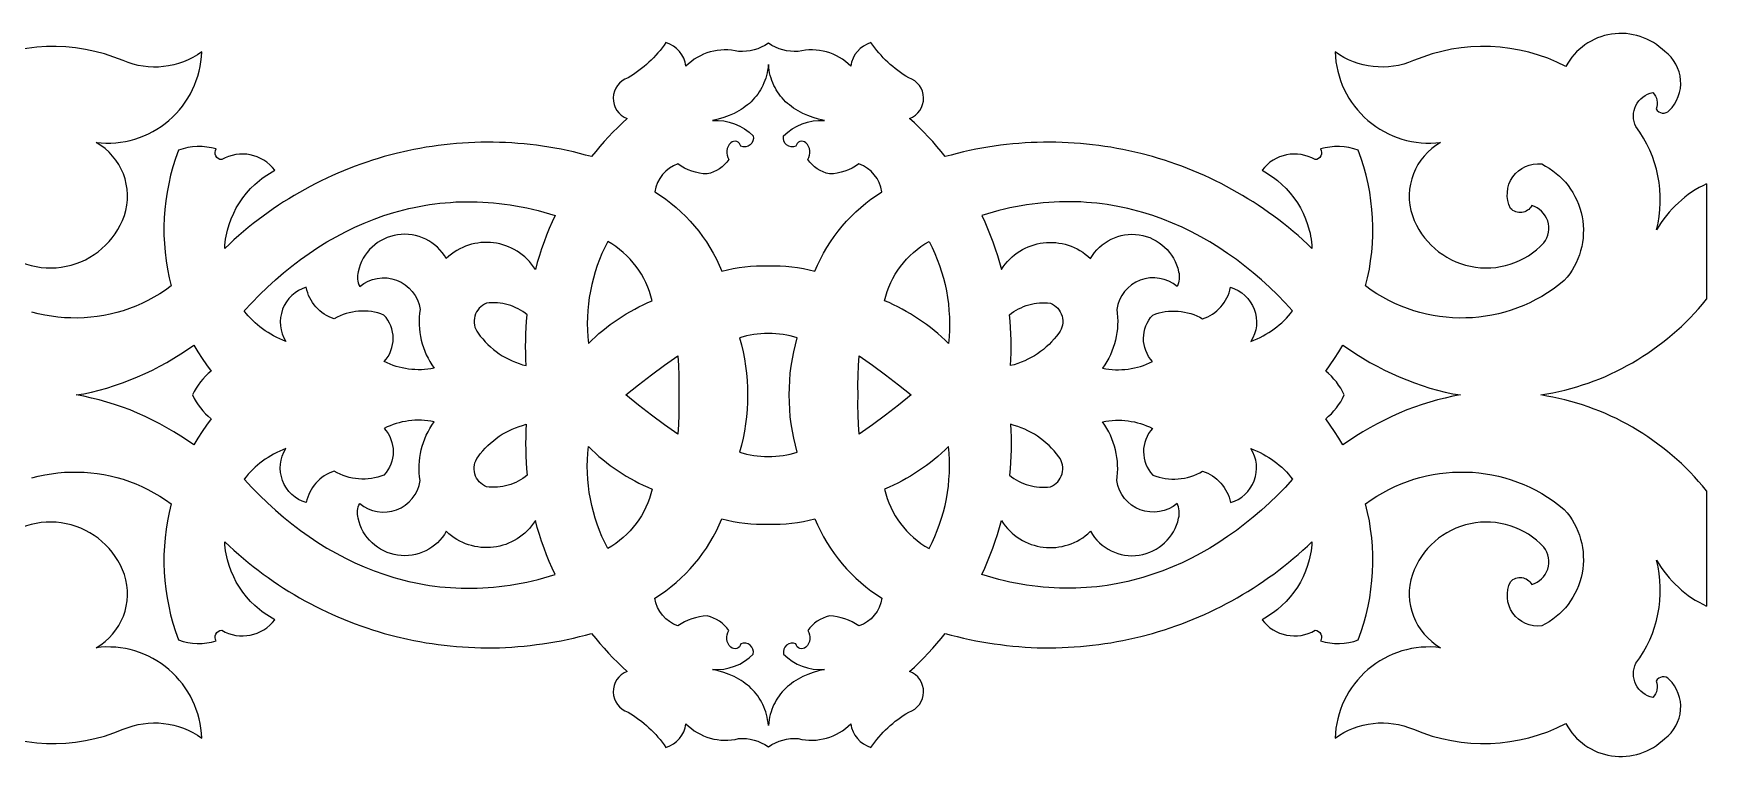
# Model space of a CAD drawing. Extents: x -285 to 0, y 191 to 246.
# Drawn here: x -127.2 to 0, y 190.7 to 245.7 of the extents above; entities that cross this region are included whole.
import ezdxf

# ---------------------------------------------------------------- set-up
doc = ezdxf.new("R2010")
doc.units = 0
doc.header["$MEASUREMENT"] = 0
doc.layers.get('0').update_dxf_attribs({"linetype": 'CONTINUOUS'})
doc.layers.add('LAYER_1', color=18, linetype='CONTINUOUS')

msp = doc.modelspace()

# ---------------------------------------------------------------- linework, layer by layer
for p, q in [((0, 234.28), (0, 225.5)), ((0, 210.92), (0, 202.14))]:
    msp.add_line(p, q)
at = {"layer": 'LAYER_1'}
for points in [[(0, 234.28), (-0.29, 234.13), (-0.57, 233.98), (-0.85, 233.81), (-1.13, 233.63), (-1.39, 233.45), (-1.65, 233.25), (-1.9, 233.04), (-2.14, 232.83), (-2.38, 232.6), (-2.61, 232.37), (-2.83, 232.12), (-3.04, 231.87), (-3.24, 231.61), (-3.44, 231.34), (-3.62, 231.06), (-3.8, 230.77, 0.228575), (-5.37, 238.62, -0.486775), (-4.09, 241.22, -0.309839), (-3.83, 239.97, 0.497297), (-2.83, 239.84, 0.459835), (-3.17, 244.33, 0.503262), (-10.69, 243.2, 0.223243), (-22.27, 243.64, -0.263741), (-28.23, 244.31, 0.442061), (-20.21, 237.42, 0.358052), (-22.36, 231.85, 0.564316), (-12.36, 229.79, 0.534888), (-13.29, 232.61, -0.521443), (-14.89, 232.4, -0.600671), (-12.53, 235.78, -0.497278), (-10.81, 226.91), (-11.22, 226.58), (-11.65, 226.27), (-12.08, 225.98), (-12.52, 225.71), (-12.97, 225.46), (-13.43, 225.23), (-13.89, 225.02), (-14.37, 224.83), (-14.84, 224.67), (-15.33, 224.52), (-15.82, 224.39), (-16.31, 224.29), (-16.8, 224.2), (-17.3, 224.14), (-17.8, 224.09), (-18.3, 224.07), (-18.8, 224.06), (-19.3, 224.08), (-19.8, 224.12), (-20.3, 224.18), (-20.79, 224.26), (-21.29, 224.36), (-21.78, 224.48), (-22.26, 224.62), (-22.74, 224.78), (-23.22, 224.97), (-23.69, 225.17), (-24.15, 225.39), (-24.6, 225.64), (-25.05, 225.91), (-25.48, 226.19), (-25.91, 226.5), (-25.76, 227.13), (-25.63, 227.78), (-25.53, 228.42), (-25.45, 229.07), (-25.4, 229.72), (-25.37, 230.37), (-25.37, 231.02), (-25.39, 231.68), (-25.43, 232.33), (-25.51, 232.98), (-25.6, 233.63), (-25.72, 234.28), (-25.87, 234.93), (-26.05, 235.57), (-26.24, 236.2), (-26.47, 236.83, 0.157994), (-29.35, 236.92, -0.6), (-29.75, 236.11, 0.380671), (-33.79, 235.3), (-33.58, 235.18), (-33.38, 235.06), (-33.19, 234.94), (-32.99, 234.81), (-32.81, 234.67), (-32.62, 234.53), (-32.27, 234.23), (-31.95, 233.91), (-31.64, 233.56), (-31.36, 233.21), (-31.1, 232.83), (-30.87, 232.44), (-30.66, 232.03), (-30.48, 231.61), (-30.32, 231.18), (-30.2, 230.74), (-30.14, 230.52), (-30.1, 230.29), (-30.06, 230.06), (-30.03, 229.83), (-30, 229.6), (-29.99, 229.36), (-30.34, 229.69), (-30.69, 230.02), (-31.05, 230.34), (-31.41, 230.65), (-31.78, 230.95), (-32.15, 231.25), (-32.52, 231.54), (-32.9, 231.82), (-33.29, 232.1), (-33.67, 232.37), (-34.07, 232.64), (-34.46, 232.89), (-34.86, 233.14), (-35.26, 233.39), (-35.67, 233.62), (-36.08, 233.85), (-36.49, 234.08), (-36.9, 234.29), (-37.32, 234.5), (-37.74, 234.7), (-38.17, 234.9), (-38.6, 235.09), (-39.03, 235.27), (-39.46, 235.44), (-39.89, 235.61), (-40.33, 235.77), (-40.77, 235.92), (-41.21, 236.07), (-41.66, 236.2), (-42.11, 236.34), (-43, 236.58), (-43.91, 236.79), (-44.37, 236.88), (-44.82, 236.97), (-45.28, 237.05), (-45.74, 237.12), (-46.2, 237.19), (-46.67, 237.24), (-47.13, 237.29), (-47.59, 237.34), (-48.06, 237.37), (-48.53, 237.4), (-48.99, 237.42), (-49.46, 237.43), (-49.93, 237.44), (-50.4, 237.44), (-50.87, 237.42), (-51.33, 237.41), (-51.8, 237.38), (-52.27, 237.35), (-52.74, 237.31), (-53.21, 237.26), (-53.68, 237.2), (-54.15, 237.14), (-54.62, 237.06), (-55.09, 236.98), (-55.55, 236.9), (-56.02, 236.8), (-56.49, 236.7), (-56.95, 236.58), (-57.41, 236.46), (-57.88, 236.34), (-58.18, 236.72), (-58.5, 237.1), (-58.82, 237.48), (-59.16, 237.84), (-59.5, 238.2), (-59.85, 238.56), (-60.21, 238.9), (-60.58, 239.24, 0.707353), (-60.64, 242.33, -0.11005), (-63.52, 245.02, 0.293502), (-65.05, 243.22, 0.263818), (-69.04, 244.34), (-69.35, 244.33), (-69.64, 244.35), (-69.94, 244.39), (-70.22, 244.46), (-70.5, 244.55), (-70.78, 244.66), (-71.05, 244.8), (-71.31, 244.96), (-71.31, 244.96), (-71.31, 244.96), (-71.58, 244.8), (-71.85, 244.66), (-72.12, 244.55), (-72.4, 244.46), (-72.69, 244.39), (-72.98, 244.35), (-73.28, 244.33), (-73.58, 244.34, 0.263818), (-77.58, 243.22, 0.293502), (-79.1, 245.02, -0.11005), (-81.98, 242.33, 0.707353), (-82.05, 239.24), (-82.41, 238.9), (-82.77, 238.56), (-83.13, 238.2), (-83.47, 237.84), (-83.8, 237.48), (-84.13, 237.1), (-84.44, 236.72), (-84.75, 236.34), (-85.21, 236.46), (-85.67, 236.58), (-86.14, 236.7), (-86.61, 236.8), (-87.07, 236.9), (-87.54, 236.98), (-88.01, 237.06), (-88.48, 237.14), (-88.94, 237.2), (-89.41, 237.26), (-89.88, 237.31), (-90.35, 237.35), (-90.82, 237.38), (-91.29, 237.41), (-91.76, 237.42), (-92.23, 237.44), (-92.7, 237.44), (-93.16, 237.43), (-93.63, 237.42), (-94.1, 237.4), (-94.57, 237.37), (-95.03, 237.34), (-95.5, 237.29), (-95.96, 237.24), (-96.42, 237.19), (-96.88, 237.12), (-97.34, 237.05), (-97.8, 236.97), (-98.26, 236.88), (-98.71, 236.79), (-99.62, 236.58), (-100.52, 236.34), (-100.97, 236.2), (-101.41, 236.07), (-101.85, 235.92), (-102.29, 235.77), (-102.73, 235.61), (-103.17, 235.44), (-103.6, 235.27), (-104.03, 235.09), (-104.46, 234.9), (-104.88, 234.7), (-105.3, 234.5), (-105.72, 234.29), (-106.14, 234.08), (-106.55, 233.85), (-106.96, 233.62), (-107.36, 233.39), (-107.77, 233.14), (-108.16, 232.89), (-108.56, 232.64), (-108.95, 232.37), (-109.34, 232.1), (-109.72, 231.82), (-110.1, 231.54), (-110.48, 231.25), (-110.85, 230.95), (-111.21, 230.65), (-111.58, 230.34), (-111.94, 230.02), (-112.29, 229.69), (-112.64, 229.36), (-112.62, 229.6), (-112.6, 229.83), (-112.57, 230.06), (-112.53, 230.29), (-112.43, 230.74), (-112.3, 231.18), (-112.15, 231.61), (-111.96, 232.03), (-111.76, 232.44), (-111.52, 232.83), (-111.26, 233.21), (-110.98, 233.56), (-110.68, 233.91), (-110.35, 234.23), (-110, 234.53), (-109.82, 234.67), (-109.63, 234.81), (-109.44, 234.94), (-109.24, 235.06), (-109.04, 235.18), (-108.83, 235.3, 0.380671), (-112.87, 236.11, -0.6), (-113.28, 236.92, 0.157994), (-116.16, 236.83), (-116.38, 236.2), (-116.58, 235.57), (-116.75, 234.93), (-116.9, 234.28), (-117.02, 233.63), (-117.12, 232.98), (-117.19, 232.33), (-117.24, 231.68), (-117.26, 231.02), (-117.26, 230.37), (-117.23, 229.72), (-117.17, 229.07), (-117.1, 228.42), (-116.99, 227.78), (-116.87, 227.13), (-116.71, 226.5), (-117.14, 226.19), (-117.58, 225.91), (-118.02, 225.64), (-118.48, 225.39), (-118.94, 225.17), (-119.41, 224.97), (-119.88, 224.78), (-120.36, 224.62), (-120.85, 224.48), (-121.34, 224.36), (-121.83, 224.26), (-122.33, 224.18), (-122.82, 224.12), (-123.32, 224.08), (-123.83, 224.06), (-124.33, 224.07), (-124.83, 224.09), (-125.33, 224.14), (-125.82, 224.2), (-126.32, 224.29), (-126.81, 224.39), (-127.3, 224.52)], [(-130.27, 229.79, 0.564316), (-120.27, 231.85, 0.358052), (-122.42, 237.42, 0.442061), (-114.39, 244.31, -0.263741), (-120.36, 243.64, 0.223243), (-131.93, 243.2, 0.503262)], [(-127.3, 211.9), (-126.81, 212.03), (-126.32, 212.13), (-125.82, 212.22), (-125.33, 212.28), (-124.83, 212.33), (-124.33, 212.35), (-123.83, 212.35), (-123.32, 212.33), (-122.82, 212.3), (-122.33, 212.24), (-121.83, 212.16), (-121.34, 212.06), (-120.85, 211.94), (-120.36, 211.8), (-119.88, 211.63), (-119.41, 211.45), (-118.94, 211.25), (-118.48, 211.02), (-118.02, 210.78), (-117.58, 210.51), (-117.14, 210.23), (-116.71, 209.92), (-116.87, 209.28), (-116.99, 208.64), (-117.1, 208), (-117.17, 207.35), (-117.23, 206.7), (-117.26, 206.05), (-117.26, 205.39), (-117.24, 204.74), (-117.19, 204.09), (-117.12, 203.43), (-117.02, 202.78), (-116.9, 202.14), (-116.75, 201.49), (-116.58, 200.85), (-116.38, 200.21), (-116.16, 199.58, 0.157994), (-113.28, 199.5, -0.6), (-112.87, 200.31, 0.380671), (-108.83, 201.12), (-109.04, 201.23), (-109.24, 201.35), (-109.44, 201.48), (-109.63, 201.61), (-109.82, 201.75), (-110, 201.89), (-110.35, 202.19), (-110.68, 202.51), (-110.98, 202.85), (-111.26, 203.21), (-111.52, 203.59), (-111.76, 203.98), (-111.96, 204.39), (-112.15, 204.8), (-112.3, 205.24), (-112.43, 205.68), (-112.48, 205.9), (-112.53, 206.13), (-112.57, 206.36), (-112.6, 206.59), (-112.62, 206.82), (-112.64, 207.05), (-112.29, 206.72), (-111.94, 206.4), (-111.58, 206.08), (-111.21, 205.77), (-110.85, 205.47), (-110.48, 205.17), (-110.1, 204.88), (-109.72, 204.59), (-109.34, 204.32), (-108.95, 204.04), (-108.56, 203.78), (-108.16, 203.52), (-107.77, 203.27), (-107.36, 203.03), (-106.96, 202.79), (-106.55, 202.56), (-106.14, 202.34), (-105.72, 202.12), (-105.3, 201.92), (-104.88, 201.71), (-104.46, 201.52), (-104.03, 201.33), (-103.6, 201.15), (-103.17, 200.98), (-102.73, 200.81), (-102.29, 200.65), (-101.85, 200.5), (-101.41, 200.35), (-100.97, 200.21), (-100.52, 200.08), (-99.62, 199.84), (-98.71, 199.63), (-98.26, 199.54), (-97.8, 199.45), (-97.34, 199.37), (-96.88, 199.3), (-96.42, 199.23), (-95.96, 199.17), (-95.5, 199.12), (-95.03, 199.08), (-94.57, 199.05), (-94.1, 199.02), (-93.63, 199), (-93.16, 198.98), (-92.7, 198.98), (-92.23, 198.98), (-91.76, 198.99), (-91.29, 199.01), (-90.82, 199.04), (-90.35, 199.07), (-89.88, 199.11), (-89.41, 199.16), (-88.94, 199.22), (-88.48, 199.28), (-88.01, 199.35), (-87.54, 199.43), (-87.07, 199.52), (-86.61, 199.62), (-86.14, 199.72), (-85.67, 199.83), (-85.21, 199.95), (-84.75, 200.08), (-84.44, 199.69), (-84.13, 199.31), (-83.8, 198.94), (-83.47, 198.57), (-83.13, 198.21), (-82.77, 197.86), (-82.41, 197.52), (-82.05, 197.18, 0.707353), (-81.98, 194.09, -0.11005), (-79.1, 191.4, 0.293502), (-77.58, 193.2, 0.263818), (-73.58, 192.07), (-73.28, 192.09), (-72.98, 192.07), (-72.69, 192.03), (-72.4, 191.96), (-72.12, 191.87), (-71.85, 191.75), (-71.58, 191.62), (-71.31, 191.46), (-71.31, 191.46), (-71.31, 191.46), (-71.05, 191.62), (-70.78, 191.75), (-70.5, 191.87), (-70.22, 191.96), (-69.94, 192.03), (-69.64, 192.07), (-69.35, 192.09), (-69.04, 192.07, 0.263818), (-65.05, 193.2, 0.293502), (-63.52, 191.4, -0.11005), (-60.64, 194.09, 0.707353), (-60.58, 197.18), (-60.21, 197.52), (-59.85, 197.86), (-59.5, 198.21), (-59.16, 198.57), (-58.82, 198.94), (-58.5, 199.31), (-58.18, 199.69), (-57.88, 200.08), (-57.41, 199.95), (-56.95, 199.83), (-56.49, 199.72), (-56.02, 199.62), (-55.55, 199.52), (-55.09, 199.43), (-54.62, 199.35), (-54.15, 199.28), (-53.68, 199.22), (-53.21, 199.16), (-52.74, 199.11), (-52.27, 199.07), (-51.8, 199.04), (-51.33, 199.01), (-50.87, 198.99), (-50.4, 198.98), (-49.93, 198.98), (-49.46, 198.98), (-48.99, 199), (-48.53, 199.02), (-48.06, 199.05), (-47.59, 199.08), (-47.13, 199.12), (-46.67, 199.17), (-46.2, 199.23), (-45.74, 199.3), (-45.28, 199.37), (-44.82, 199.45), (-44.37, 199.54), (-43.91, 199.63), (-43, 199.84), (-42.11, 200.08), (-41.66, 200.21), (-41.21, 200.35), (-40.77, 200.5), (-40.33, 200.65), (-39.89, 200.81), (-39.46, 200.98), (-39.03, 201.15), (-38.6, 201.33), (-38.17, 201.52), (-37.74, 201.71), (-37.32, 201.92), (-36.9, 202.12), (-36.49, 202.34), (-36.08, 202.56), (-35.67, 202.79), (-35.26, 203.03), (-34.86, 203.27), (-34.46, 203.52), (-34.07, 203.78), (-33.67, 204.04), (-33.29, 204.32), (-32.9, 204.59), (-32.52, 204.88), (-32.15, 205.17), (-31.78, 205.47), (-31.41, 205.77), (-31.05, 206.08), (-30.69, 206.4), (-30.34, 206.72), (-29.99, 207.05), (-30, 206.82), (-30.03, 206.59), (-30.06, 206.36), (-30.1, 206.13), (-30.2, 205.68), (-30.32, 205.24), (-30.48, 204.8), (-30.66, 204.39), (-30.87, 203.98), (-31.1, 203.59), (-31.36, 203.21), (-31.64, 202.85), (-31.95, 202.51), (-32.27, 202.19), (-32.62, 201.89), (-32.81, 201.75), (-32.99, 201.61), (-33.19, 201.48), (-33.38, 201.35), (-33.58, 201.23), (-33.79, 201.12, 0.380671), (-29.75, 200.31, -0.6), (-29.35, 199.5, 0.157994), (-26.47, 199.58), (-26.24, 200.21), (-26.05, 200.85), (-25.87, 201.49), (-25.72, 202.14), (-25.6, 202.78), (-25.51, 203.43), (-25.43, 204.09), (-25.39, 204.74), (-25.37, 205.39), (-25.37, 206.05), (-25.4, 206.7), (-25.45, 207.35), (-25.53, 208), (-25.63, 208.64), (-25.76, 209.28), (-25.91, 209.92), (-25.48, 210.23), (-25.05, 210.51), (-24.6, 210.78), (-24.15, 211.02), (-23.69, 211.25), (-23.22, 211.45), (-22.74, 211.63), (-22.26, 211.8), (-21.78, 211.94), (-21.29, 212.06), (-20.79, 212.16), (-20.3, 212.24), (-19.8, 212.3), (-19.3, 212.33), (-18.8, 212.35), (-18.3, 212.35), (-17.8, 212.33), (-17.3, 212.28), (-16.8, 212.22), (-16.31, 212.13), (-15.82, 212.03), (-15.33, 211.9), (-14.84, 211.75), (-14.37, 211.58), (-13.89, 211.4), (-13.43, 211.19), (-12.97, 210.96), (-12.52, 210.71), (-12.08, 210.44), (-11.65, 210.15), (-11.22, 209.84), (-10.81, 209.51, -0.497278), (-12.53, 200.64, -0.600671), (-14.89, 204.01, -0.521443), (-13.29, 203.8, 0.534888), (-12.36, 206.63, 0.564316), (-22.36, 204.56, 0.358052), (-20.21, 198.99, 0.442061), (-28.23, 192.11, -0.263741), (-22.27, 192.78, 0.223243), (-10.69, 193.22, 0.503262), (-3.17, 192.09, 0.459835), (-2.83, 196.58, 0.497297), (-3.83, 196.45, -0.309839), (-4.09, 195.2, -0.486775), (-5.37, 197.8, 0.228575), (-3.8, 205.65), (-3.62, 205.36), (-3.44, 205.08), (-3.24, 204.81), (-3.04, 204.55), (-2.83, 204.3), (-2.61, 204.05), (-2.38, 203.82), (-2.14, 203.59), (-1.9, 203.37), (-1.65, 203.17), (-1.39, 202.97), (-1.13, 202.78), (-0.85, 202.61), (-0.57, 202.44), (-0.29, 202.29), (0, 202.14)], [(-131.93, 193.22, 0.223243), (-120.36, 192.78, -0.263741), (-114.39, 192.11, 0.442061), (-122.42, 198.99, 0.358052), (-120.27, 204.56, 0.564316), (-130.27, 206.63, 0.534888)]]:
    msp.add_lwpolyline(points, format="xyb", dxfattribs=at)
for points in [[(-71.33, 228.04), (-70.87, 228.04), (-70.42, 228.03), (-69.98, 228), (-69.53, 227.96), (-69.09, 227.91), (-68.65, 227.83), (-68.21, 227.74), (-67.77, 227.63, -0.156958), (-62.68, 233.67, 0.276375), (-64.43, 235.78, -0.146186), (-66.67, 235.02, -0.190686), (-68.31, 236.12, 0.352408), (-68.46, 237.39, 0.588751), (-69.22, 237.13, -0.611054), (-70.16, 237.91, -0.222951), (-67.06, 239.08), (-67.5, 239.18), (-67.92, 239.31), (-68.32, 239.46), (-68.7, 239.63), (-69.06, 239.82), (-69.23, 239.92), (-69.4, 240.03), (-69.56, 240.15), (-69.71, 240.27), (-69.86, 240.39), (-70, 240.52), (-70.14, 240.66), (-70.27, 240.8), (-70.39, 240.95), (-70.5, 241.1), (-70.61, 241.26), (-70.71, 241.42), (-70.81, 241.59), (-70.89, 241.76), (-70.97, 241.94), (-71.05, 242.13), (-71.11, 242.32), (-71.17, 242.51), (-71.22, 242.71), (-71.26, 242.92), (-71.29, 243.13), (-71.31, 243.35), (-71.34, 243.13), (-71.37, 242.92), (-71.41, 242.71), (-71.46, 242.51), (-71.51, 242.32), (-71.58, 242.13), (-71.65, 241.94), (-71.73, 241.76), (-71.82, 241.59), (-71.91, 241.42), (-72.01, 241.26), (-72.12, 241.1), (-72.24, 240.95), (-72.36, 240.8), (-72.49, 240.66), (-72.62, 240.52), (-72.76, 240.39), (-72.91, 240.27), (-73.07, 240.15), (-73.23, 240.03), (-73.39, 239.92), (-73.56, 239.82), (-73.92, 239.63), (-74.3, 239.46), (-74.71, 239.31), (-75.13, 239.18), (-75.56, 239.08, -0.222951), (-72.46, 237.91, -0.611054), (-73.41, 237.13, 0.588751), (-74.17, 237.39, 0.352408), (-74.32, 236.12, -0.190686), (-75.96, 235.02, -0.146186), (-78.19, 235.78, 0.276375), (-79.95, 233.67, -0.156958), (-74.85, 227.63), (-74.41, 227.74), (-73.98, 227.83), (-73.54, 227.91), (-73.1, 227.96), (-72.66, 228), (-72.22, 228.03), (-71.77, 228.04)], [(-89.02, 227.75), (-89.17, 227.97), (-89.32, 228.17), (-89.48, 228.36), (-89.65, 228.54), (-89.83, 228.71), (-90.02, 228.87), (-90.22, 229.02), (-90.42, 229.15), (-90.63, 229.27), (-90.84, 229.38), (-91.06, 229.48), (-91.28, 229.56), (-91.51, 229.64), (-91.74, 229.7), (-91.97, 229.75), (-92.21, 229.78), (-92.44, 229.8), (-92.68, 229.81), (-92.92, 229.81), (-93.16, 229.8), (-93.39, 229.77), (-93.63, 229.73), (-93.87, 229.67), (-94.1, 229.6), (-94.33, 229.52), (-94.55, 229.43), (-94.77, 229.32), (-94.99, 229.2), (-95.2, 229.07), (-95.41, 228.92), (-95.61, 228.76), (-95.8, 228.58, 0.691553), (-102.5, 227.58, 0.183222), (-102.38, 226.46, -0.587665), (-97.79, 224.72, 0.197685), (-96.72, 220.25, -0.168459), (-100.52, 220.75, 0.392581), (-100.54, 224.29, 0.233053), (-104.31, 224, -0.277913), (-106.44, 226.4, 0.498118), (-107.99, 222.28), (-108.23, 222.38), (-108.46, 222.48), (-108.69, 222.59), (-108.92, 222.7), (-109.14, 222.83), (-109.35, 222.96), (-109.56, 223.09), (-109.76, 223.24), (-109.96, 223.39), (-110.15, 223.55), (-110.33, 223.71), (-110.51, 223.88), (-110.68, 224.06), (-110.85, 224.24), (-111.01, 224.42), (-111.16, 224.62), (-110.59, 225.23), (-110, 225.83), (-109.4, 226.41), (-108.79, 226.97), (-108.17, 227.5), (-107.53, 228.02), (-106.88, 228.51), (-106.22, 228.98), (-105.55, 229.43), (-104.87, 229.85), (-104.17, 230.25), (-103.47, 230.62), (-102.75, 230.97), (-102.03, 231.29), (-101.29, 231.58), (-100.54, 231.85), (-99.79, 232.08), (-99.41, 232.19), (-99.03, 232.29), (-98.64, 232.39), (-98.25, 232.47), (-97.86, 232.55), (-97.47, 232.62), (-97.08, 232.69), (-96.68, 232.74), (-96.28, 232.79), (-95.88, 232.83), (-95.48, 232.86), (-95.08, 232.89), (-94.67, 232.9), (-94.27, 232.91), (-93.86, 232.91), (-93.45, 232.9), (-93.03, 232.88), (-92.62, 232.86), (-92.2, 232.82), (-91.79, 232.78), (-91.37, 232.73), (-90.95, 232.67), (-90.53, 232.6), (-90.1, 232.53), (-89.68, 232.44), (-89.25, 232.34), (-88.82, 232.24), (-88.39, 232.12), (-87.96, 232), (-87.53, 231.87), (-87.76, 231.37), (-87.98, 230.87), (-88.18, 230.36), (-88.37, 229.85), (-88.55, 229.33), (-88.72, 228.81), (-88.88, 228.28)], [(-53.6, 227.75), (-53.46, 227.97), (-53.31, 228.17), (-53.14, 228.36), (-52.97, 228.54), (-52.79, 228.71), (-52.6, 228.87), (-52.41, 229.02), (-52.21, 229.15), (-52, 229.27), (-51.79, 229.38), (-51.57, 229.48), (-51.34, 229.56), (-51.12, 229.64), (-50.89, 229.7), (-50.65, 229.75), (-50.42, 229.78), (-50.18, 229.8), (-49.94, 229.81), (-49.71, 229.81), (-49.47, 229.8), (-49.23, 229.77), (-48.99, 229.73), (-48.76, 229.67), (-48.53, 229.6), (-48.3, 229.52), (-48.07, 229.43), (-47.85, 229.32), (-47.63, 229.2), (-47.42, 229.07), (-47.22, 228.92), (-47.02, 228.76), (-46.82, 228.58, -0.691553), (-40.13, 227.58, -0.183222), (-40.24, 226.46, 0.587665), (-44.83, 224.72, -0.197685), (-45.91, 220.25, 0.168459), (-42.11, 220.75, -0.392581), (-42.09, 224.29, -0.233053), (-38.31, 224, 0.277913), (-36.19, 226.4, -0.498118), (-34.63, 222.28), (-34.4, 222.38), (-34.16, 222.48), (-33.93, 222.59), (-33.71, 222.7), (-33.49, 222.83), (-33.28, 222.96), (-33.07, 223.09), (-32.87, 223.24), (-32.67, 223.39), (-32.48, 223.55), (-32.29, 223.71), (-32.11, 223.88), (-31.94, 224.06), (-31.78, 224.24), (-31.62, 224.42), (-31.46, 224.62), (-32.04, 225.23), (-32.62, 225.83), (-33.22, 226.41), (-33.83, 226.97), (-34.46, 227.5), (-35.09, 228.02), (-35.74, 228.51), (-36.4, 228.98), (-37.07, 229.43), (-37.76, 229.85), (-38.45, 230.25), (-39.16, 230.62), (-39.87, 230.97), (-40.6, 231.29), (-41.34, 231.58), (-42.08, 231.85), (-42.84, 232.08), (-43.22, 232.19), (-43.6, 232.29), (-43.98, 232.39), (-44.37, 232.47), (-44.76, 232.55), (-45.15, 232.62), (-45.55, 232.69), (-45.94, 232.74), (-46.34, 232.79), (-46.74, 232.83), (-47.14, 232.86), (-47.55, 232.89), (-47.95, 232.9), (-48.36, 232.91), (-48.77, 232.91), (-49.18, 232.9), (-49.59, 232.88), (-50, 232.86), (-50.42, 232.82), (-50.84, 232.78), (-51.26, 232.73), (-51.68, 232.67), (-52.1, 232.6), (-52.52, 232.53), (-52.95, 232.44), (-53.37, 232.34), (-53.8, 232.24), (-54.23, 232.12), (-54.66, 232), (-55.09, 231.87), (-54.87, 231.37), (-54.65, 230.87), (-54.45, 230.36), (-54.25, 229.85), (-54.07, 229.33), (-53.9, 228.81), (-53.75, 228.28)], [(-80.15, 225.38, 0.209423), (-83.53, 229.89, 0.148342), (-85, 222.13, -0.096272)], [(-62.48, 225.38, -0.209423), (-59.1, 229.89, -0.148342), (-57.62, 222.13, 0.096272)], [(-89.72, 220.44), (-89.75, 220.92), (-89.76, 221.41), (-89.77, 221.89), (-89.76, 222.37), (-89.75, 222.86), (-89.72, 223.34), (-89.69, 223.83), (-89.64, 224.31), (-89.81, 224.44), (-89.98, 224.55), (-90.15, 224.66), (-90.34, 224.76), (-90.52, 224.85), (-90.71, 224.94), (-90.9, 225.01), (-91.1, 225.07), (-91.3, 225.12), (-91.5, 225.16), (-91.71, 225.19), (-91.91, 225.21), (-92.12, 225.22), (-92.33, 225.22), (-92.54, 225.21), (-92.74, 225.19, 0.498483), (-93.38, 222.91), (-93.21, 222.68), (-93.03, 222.47), (-92.84, 222.26), (-92.64, 222.06), (-92.44, 221.87), (-92.22, 221.68), (-92, 221.51), (-91.77, 221.35), (-91.54, 221.2), (-91.29, 221.06), (-91.04, 220.93), (-90.79, 220.81), (-90.53, 220.7), (-90.27, 220.6), (-90, 220.51)], [(-52.9, 220.44), (-52.88, 220.92), (-52.86, 221.41), (-52.86, 221.89), (-52.86, 222.37), (-52.88, 222.86), (-52.9, 223.34), (-52.94, 223.83), (-52.98, 224.31), (-52.82, 224.44), (-52.65, 224.55), (-52.47, 224.66), (-52.29, 224.76), (-52.1, 224.85), (-51.91, 224.94), (-51.72, 225.01), (-51.52, 225.07), (-51.32, 225.12), (-51.12, 225.16), (-50.92, 225.19), (-50.71, 225.21), (-50.51, 225.22), (-50.3, 225.22), (-50.09, 225.21), (-49.88, 225.19, -0.498483), (-49.24, 222.91), (-49.41, 222.68), (-49.59, 222.47), (-49.78, 222.26), (-49.98, 222.06), (-50.19, 221.87), (-50.4, 221.68), (-50.62, 221.51), (-50.85, 221.35), (-51.09, 221.2), (-51.33, 221.06), (-51.58, 220.93), (-51.83, 220.81), (-52.09, 220.7), (-52.36, 220.6), (-52.63, 220.51)], [(-123.93, 218.21), (-123.35, 218.31), (-122.76, 218.43), (-122.18, 218.58), (-121.59, 218.74), (-121.01, 218.93), (-120.42, 219.13), (-119.84, 219.35), (-119.27, 219.59), (-118.7, 219.84), (-118.14, 220.11), (-117.58, 220.4), (-117.04, 220.69), (-116.5, 221.01), (-115.98, 221.33), (-115.47, 221.66), (-114.98, 222.01), (-114.68, 221.49), (-114.36, 220.99), (-114.03, 220.5), (-113.67, 220.02, 0.119988), (-115.08, 218.21, 0.119988), (-113.67, 216.4), (-114.03, 215.92), (-114.36, 215.43), (-114.68, 214.92), (-114.98, 214.41), (-115.47, 214.76), (-115.98, 215.09), (-116.5, 215.41), (-117.04, 215.72), (-117.58, 216.02), (-118.14, 216.3), (-118.7, 216.57), (-119.27, 216.83), (-119.84, 217.07), (-120.42, 217.29), (-121.01, 217.49), (-121.59, 217.67), (-122.18, 217.84), (-122.76, 217.98), (-123.35, 218.11), (-123.93, 218.21), (-123.35, 218.31), (-122.76, 218.43), (-122.18, 218.58), (-121.59, 218.74), (-121.01, 218.93), (-120.42, 219.13), (-119.84, 219.35), (-119.27, 219.59), (-118.7, 219.84), (-118.14, 220.11), (-117.58, 220.4), (-117.04, 220.69), (-116.5, 221.01), (-115.98, 221.33), (-115.47, 221.66), (-114.98, 222.01), (-114.68, 221.49), (-114.36, 220.99), (-114.03, 220.5), (-113.67, 220.02, 0.119988), (-115.08, 218.21, 0.119988), (-113.67, 216.4), (-114.03, 215.92), (-114.36, 215.43), (-114.68, 214.92), (-114.98, 214.41), (-115.47, 214.76), (-115.98, 215.09), (-116.5, 215.41), (-117.04, 215.72), (-117.58, 216.02), (-118.14, 216.3), (-118.7, 216.57), (-119.27, 216.83), (-119.84, 217.07), (-120.42, 217.29), (-121.01, 217.49), (-121.59, 217.67), (-122.18, 217.84), (-122.76, 217.98), (-123.35, 218.11)], [(-27.54, 218.21, 0.119988), (-28.95, 220.02), (-28.6, 220.5), (-28.27, 220.99), (-27.95, 221.49), (-27.65, 222.01), (-27.15, 221.66), (-26.65, 221.33), (-26.12, 221.01), (-25.59, 220.69), (-25.04, 220.4), (-24.49, 220.11), (-23.93, 219.84), (-23.36, 219.59), (-22.78, 219.35), (-22.2, 219.13), (-21.62, 218.93), (-21.03, 218.74), (-20.45, 218.58), (-19.86, 218.43), (-19.28, 218.31), (-18.7, 218.21), (-19.28, 218.11), (-19.86, 217.98), (-20.45, 217.84), (-21.03, 217.67), (-21.62, 217.49), (-22.2, 217.29), (-22.78, 217.07), (-23.36, 216.83), (-23.93, 216.57), (-24.49, 216.3), (-25.04, 216.02), (-25.59, 215.72), (-26.12, 215.41), (-26.65, 215.09), (-27.15, 214.76), (-27.65, 214.41), (-27.95, 214.92), (-28.27, 215.43), (-28.6, 215.92), (-28.95, 216.4, 0.119988)], [(-89.02, 208.67), (-89.17, 208.45), (-89.32, 208.25), (-89.48, 208.05), (-89.65, 207.87), (-89.83, 207.7), (-90.02, 207.55), (-90.22, 207.4), (-90.42, 207.27), (-90.63, 207.15), (-90.84, 207.04), (-91.06, 206.94), (-91.28, 206.85), (-91.51, 206.78), (-91.74, 206.72), (-91.97, 206.67), (-92.21, 206.64), (-92.44, 206.61), (-92.68, 206.6), (-92.92, 206.61), (-93.16, 206.62), (-93.39, 206.65), (-93.63, 206.69), (-93.87, 206.75), (-94.1, 206.81), (-94.33, 206.89), (-94.55, 206.99), (-94.77, 207.1), (-94.99, 207.22), (-95.2, 207.35), (-95.41, 207.5), (-95.61, 207.66), (-95.8, 207.84, -0.691553), (-102.5, 208.84, -0.183222), (-102.38, 209.96, 0.587665), (-97.79, 211.7, -0.197685), (-96.72, 216.17, 0.168459), (-100.52, 215.67, -0.392581), (-100.54, 212.12, -0.233053), (-104.31, 212.41, 0.277913), (-106.44, 210.02, -0.498118), (-107.99, 214.14), (-108.23, 214.04), (-108.46, 213.94), (-108.69, 213.83), (-108.92, 213.72), (-109.14, 213.59), (-109.35, 213.46), (-109.56, 213.32), (-109.76, 213.18), (-109.96, 213.03), (-110.15, 212.87), (-110.33, 212.71), (-110.51, 212.54), (-110.68, 212.36), (-110.85, 212.18), (-111.01, 211.99), (-111.16, 211.8), (-110.59, 211.18), (-110, 210.59), (-109.4, 210.01), (-108.79, 209.45), (-108.17, 208.91), (-107.53, 208.4), (-106.88, 207.91), (-106.22, 207.44), (-105.55, 206.99), (-104.87, 206.57), (-104.17, 206.17), (-103.47, 205.8), (-102.75, 205.45), (-102.03, 205.13), (-101.29, 204.84), (-100.54, 204.57), (-99.79, 204.33), (-99.41, 204.23), (-99.03, 204.13), (-98.64, 204.03), (-98.25, 203.95), (-97.86, 203.87), (-97.47, 203.8), (-97.08, 203.73), (-96.68, 203.68), (-96.28, 203.63), (-95.88, 203.59), (-95.48, 203.56), (-95.08, 203.53), (-94.67, 203.52), (-94.27, 203.51), (-93.86, 203.51), (-93.45, 203.52), (-93.03, 203.53), (-92.62, 203.56), (-92.2, 203.59), (-91.79, 203.64), (-91.37, 203.69), (-90.95, 203.75), (-90.53, 203.81), (-90.1, 203.89), (-89.68, 203.98), (-89.25, 204.07), (-88.82, 204.18), (-88.39, 204.29), (-87.96, 204.42), (-87.53, 204.55), (-87.76, 205.05), (-87.98, 205.55), (-88.18, 206.06), (-88.37, 206.57), (-88.55, 207.09), (-88.72, 207.61), (-88.88, 208.14)], [(-53.6, 208.67), (-53.46, 208.45), (-53.31, 208.25), (-53.14, 208.05), (-52.97, 207.87), (-52.79, 207.7), (-52.6, 207.55), (-52.41, 207.4), (-52.21, 207.27), (-52, 207.15), (-51.79, 207.04), (-51.57, 206.94), (-51.34, 206.85), (-51.12, 206.78), (-50.89, 206.72), (-50.65, 206.67), (-50.42, 206.64), (-50.18, 206.61), (-49.94, 206.6), (-49.71, 206.61), (-49.47, 206.62), (-49.23, 206.65), (-48.99, 206.69), (-48.76, 206.75), (-48.53, 206.81), (-48.3, 206.89), (-48.07, 206.99), (-47.85, 207.1), (-47.63, 207.22), (-47.42, 207.35), (-47.22, 207.5), (-47.02, 207.66), (-46.82, 207.84, 0.691553), (-40.13, 208.84, 0.183222), (-40.24, 209.96, -0.587665), (-44.83, 211.7, 0.197685), (-45.91, 216.17, -0.168459), (-42.11, 215.67, 0.392581), (-42.09, 212.12, 0.233053), (-38.31, 212.41, -0.277913), (-36.19, 210.02, 0.498118), (-34.63, 214.14), (-34.4, 214.04), (-34.16, 213.94), (-33.93, 213.83), (-33.71, 213.72), (-33.49, 213.59), (-33.28, 213.46), (-33.07, 213.32), (-32.87, 213.18), (-32.67, 213.03), (-32.48, 212.87), (-32.29, 212.71), (-32.11, 212.54), (-31.94, 212.36), (-31.78, 212.18), (-31.62, 211.99), (-31.46, 211.8), (-32.04, 211.18), (-32.62, 210.59), (-33.22, 210.01), (-33.83, 209.45), (-34.46, 208.91), (-35.09, 208.4), (-35.74, 207.91), (-36.4, 207.44), (-37.07, 206.99), (-37.76, 206.57), (-38.45, 206.17), (-39.16, 205.8), (-39.87, 205.45), (-40.6, 205.13), (-41.34, 204.84), (-42.08, 204.57), (-42.84, 204.33), (-43.22, 204.23), (-43.6, 204.13), (-43.98, 204.03), (-44.37, 203.95), (-44.76, 203.87), (-45.15, 203.8), (-45.55, 203.73), (-45.94, 203.68), (-46.34, 203.63), (-46.74, 203.59), (-47.14, 203.56), (-47.55, 203.53), (-47.95, 203.52), (-48.36, 203.51), (-48.77, 203.51), (-49.18, 203.52), (-49.59, 203.53), (-50, 203.56), (-50.42, 203.59), (-50.84, 203.64), (-51.26, 203.69), (-51.68, 203.75), (-52.1, 203.81), (-52.52, 203.89), (-52.95, 203.98), (-53.37, 204.07), (-53.8, 204.18), (-54.23, 204.29), (-54.66, 204.42), (-55.09, 204.55), (-54.87, 205.05), (-54.65, 205.55), (-54.45, 206.06), (-54.25, 206.57), (-54.07, 207.09), (-53.9, 207.61), (-53.75, 208.14)], [(-89.72, 215.98), (-89.75, 215.5), (-89.76, 215.01), (-89.77, 214.53), (-89.76, 214.04), (-89.75, 213.56), (-89.72, 213.08), (-89.69, 212.59), (-89.64, 212.11), (-89.81, 211.98), (-89.98, 211.86), (-90.15, 211.75), (-90.34, 211.65), (-90.52, 211.56), (-90.71, 211.48), (-90.9, 211.41), (-91.1, 211.35), (-91.3, 211.3), (-91.5, 211.26), (-91.71, 211.22), (-91.91, 211.2), (-92.12, 211.19), (-92.33, 211.19), (-92.54, 211.2), (-92.74, 211.23, -0.498483), (-93.38, 213.51), (-93.21, 213.73), (-93.03, 213.95), (-92.84, 214.16), (-92.64, 214.36), (-92.44, 214.55), (-92.22, 214.73), (-92, 214.91), (-91.77, 215.07), (-91.54, 215.22), (-91.29, 215.36), (-91.04, 215.49), (-90.79, 215.61), (-90.53, 215.72), (-90.27, 215.82), (-90, 215.9)], [(-52.9, 215.98), (-52.88, 215.5), (-52.86, 215.01), (-52.86, 214.53), (-52.86, 214.04), (-52.88, 213.56), (-52.9, 213.08), (-52.94, 212.59), (-52.98, 212.11), (-52.82, 211.98), (-52.65, 211.86), (-52.47, 211.75), (-52.29, 211.65), (-52.1, 211.56), (-51.91, 211.48), (-51.72, 211.41), (-51.52, 211.35), (-51.32, 211.3), (-51.12, 211.26), (-50.92, 211.22), (-50.71, 211.2), (-50.51, 211.19), (-50.3, 211.19), (-50.09, 211.2), (-49.88, 211.23, 0.498483), (-49.24, 213.51), (-49.41, 213.73), (-49.59, 213.95), (-49.78, 214.16), (-49.98, 214.36), (-50.19, 214.55), (-50.4, 214.73), (-50.62, 214.91), (-50.85, 215.07), (-51.09, 215.22), (-51.33, 215.36), (-51.58, 215.49), (-51.83, 215.61), (-52.09, 215.72), (-52.36, 215.82), (-52.63, 215.9)], [(-80.15, 211.04, -0.209423), (-83.53, 206.53, -0.148342), (-85, 214.29, 0.096272)], [(-62.48, 211.04, 0.209423), (-59.1, 206.53, 0.148342), (-57.62, 214.29, -0.096272)], [(-74.85, 208.79), (-74.41, 208.68), (-73.98, 208.59), (-73.54, 208.51), (-73.1, 208.45), (-72.65, 208.41), (-72.21, 208.39), (-71.76, 208.38), (-71.31, 208.38), (-70.86, 208.38), (-70.42, 208.39), (-69.97, 208.41), (-69.53, 208.45), (-69.09, 208.51), (-68.65, 208.59), (-68.21, 208.68), (-67.77, 208.79, 0.156958), (-62.68, 202.75, -0.276375), (-64.43, 200.64, 0.146186), (-66.67, 201.4, 0.190686), (-68.31, 200.3, -0.352408), (-68.46, 199.03, -0.588751), (-69.22, 199.28, 0.611054), (-70.16, 198.5, 0.222951), (-67.06, 197.34), (-67.5, 197.24), (-67.92, 197.11), (-68.32, 196.96), (-68.7, 196.79), (-69.06, 196.6), (-69.23, 196.49), (-69.4, 196.38), (-69.56, 196.27), (-69.71, 196.15), (-69.86, 196.03), (-70, 195.89), (-70.14, 195.76), (-70.27, 195.62), (-70.39, 195.47), (-70.5, 195.32), (-70.61, 195.16), (-70.71, 195), (-70.81, 194.83), (-70.89, 194.66), (-70.97, 194.48), (-71.05, 194.29), (-71.11, 194.1), (-71.17, 193.91), (-71.22, 193.71), (-71.26, 193.5), (-71.29, 193.29), (-71.31, 193.07), (-71.34, 193.29), (-71.37, 193.5), (-71.41, 193.71), (-71.46, 193.91), (-71.51, 194.1), (-71.58, 194.29), (-71.65, 194.48), (-71.73, 194.66), (-71.82, 194.83), (-71.91, 195), (-72.01, 195.16), (-72.12, 195.32), (-72.24, 195.47), (-72.36, 195.62), (-72.49, 195.76), (-72.62, 195.89), (-72.76, 196.03), (-72.91, 196.15), (-73.07, 196.27), (-73.23, 196.38), (-73.39, 196.49), (-73.56, 196.6), (-73.92, 196.79), (-74.3, 196.96), (-74.71, 197.11), (-75.13, 197.24), (-75.56, 197.34, 0.222951), (-72.46, 198.5, 0.611054), (-73.41, 199.28, -0.588751), (-74.17, 199.03, -0.352408), (-74.32, 200.3, 0.190686), (-75.96, 201.4, 0.146186), (-78.19, 200.64, -0.276375), (-79.95, 202.75, 0.156958)]]:
    msp.add_lwpolyline(points, format="xyb", close=True, dxfattribs=at)
msp.add_lwpolyline([(0, 210.92), (0, 210.92), (-0.3, 211.29), (-0.6, 211.64), (-0.92, 211.99), (-1.24, 212.33), (-1.57, 212.67), (-1.91, 212.99), (-2.25, 213.31), (-2.6, 213.61), (-2.96, 213.91), (-3.32, 214.2), (-3.69, 214.48), (-4.07, 214.75), (-4.45, 215.02), (-4.84, 215.27), (-5.23, 215.52), (-5.63, 215.75), (-6.03, 215.98), (-6.44, 216.2), (-6.85, 216.41), (-7.27, 216.6), (-7.69, 216.79), (-8.12, 216.97), (-8.55, 217.14), (-8.99, 217.3), (-9.42, 217.45), (-9.87, 217.59), (-10.31, 217.72), (-10.76, 217.84), (-11.22, 217.95), (-11.67, 218.04), (-12.13, 218.13), (-12.59, 218.21), (-12.13, 218.29), (-11.67, 218.37), (-11.22, 218.47), (-10.76, 218.58), (-10.31, 218.7), (-9.87, 218.83), (-9.42, 218.97), (-8.99, 219.12), (-8.55, 219.28), (-8.12, 219.45), (-7.69, 219.62), (-7.27, 219.81), (-6.85, 220.01), (-6.44, 220.22), (-6.03, 220.44), (-5.63, 220.66), (-5.23, 220.9), (-4.84, 221.15), (-4.45, 221.4), (-4.07, 221.66), (-3.69, 221.94), (-3.32, 222.22), (-2.96, 222.51), (-2.6, 222.8), (-2.25, 223.11), (-1.91, 223.43), (-1.57, 223.75), (-1.24, 224.08), (-0.92, 224.43), (-0.6, 224.77), (-0.3, 225.13), (0, 225.5)], dxfattribs=at)
for points in [[(-71.33, 213.53), (-71.04, 213.54), (-70.75, 213.55), (-70.47, 213.57), (-70.19, 213.61), (-69.92, 213.65), (-69.65, 213.71), (-69.38, 213.78), (-69.12, 213.86), (-69.26, 214.39), (-69.39, 214.93), (-69.49, 215.47), (-69.58, 216.01), (-69.65, 216.56), (-69.69, 217.11), (-69.72, 217.66), (-69.73, 218.21), (-69.72, 218.76), (-69.69, 219.31), (-69.65, 219.86), (-69.58, 220.41), (-69.49, 220.95), (-69.39, 221.49), (-69.26, 222.03), (-69.12, 222.56), (-69.38, 222.64), (-69.65, 222.71), (-69.92, 222.76), (-70.19, 222.81), (-70.47, 222.84), (-70.75, 222.87), (-71.03, 222.88), (-71.31, 222.88), (-71.6, 222.88), (-71.88, 222.87), (-72.16, 222.84), (-72.43, 222.81), (-72.7, 222.76), (-72.97, 222.71), (-73.24, 222.64), (-73.51, 222.56), (-73.36, 222.03), (-73.24, 221.49), (-73.13, 220.95), (-73.05, 220.41), (-72.98, 219.86), (-72.93, 219.31), (-72.9, 218.76), (-72.89, 218.21), (-72.9, 217.66), (-72.93, 217.11), (-72.98, 216.56), (-73.05, 216.01), (-73.13, 215.47), (-73.24, 214.93), (-73.36, 214.39), (-73.51, 213.86), (-73.24, 213.78), (-72.97, 213.71), (-72.71, 213.65), (-72.43, 213.61), (-72.16, 213.57), (-71.88, 213.55), (-71.61, 213.54)], [(-82.15, 218.21), (-81.19, 218.99), (-80.21, 219.75), (-79.21, 220.48), (-78.2, 221.19), (-78.15, 220.45), (-78.12, 219.7), (-78.11, 218.96), (-78.12, 218.21), (-78.11, 217.46), (-78.12, 216.71), (-78.15, 215.97), (-78.2, 215.23), (-79.21, 215.94), (-80.21, 216.67), (-81.19, 217.43), (-82.15, 218.21), (-81.19, 218.99), (-80.21, 219.75), (-79.21, 220.48), (-78.2, 221.19), (-78.15, 220.45), (-78.12, 219.7), (-78.11, 218.96), (-78.12, 218.21), (-78.11, 217.46), (-78.12, 216.71), (-78.15, 215.97), (-78.2, 215.23), (-79.21, 215.94), (-80.21, 216.67), (-81.19, 217.43)], [(-64.5, 218.21), (-64.51, 218.96), (-64.5, 219.7), (-64.47, 220.45), (-64.42, 221.19), (-63.41, 220.48), (-62.42, 219.75), (-61.43, 218.99), (-60.47, 218.21), (-61.43, 217.43), (-62.42, 216.67), (-63.41, 215.94), (-64.42, 215.23), (-64.47, 215.97), (-64.5, 216.71), (-64.51, 217.46)]]:
    msp.add_lwpolyline(points, close=True, dxfattribs=at)

doc.saveas('drawing.dxf')
